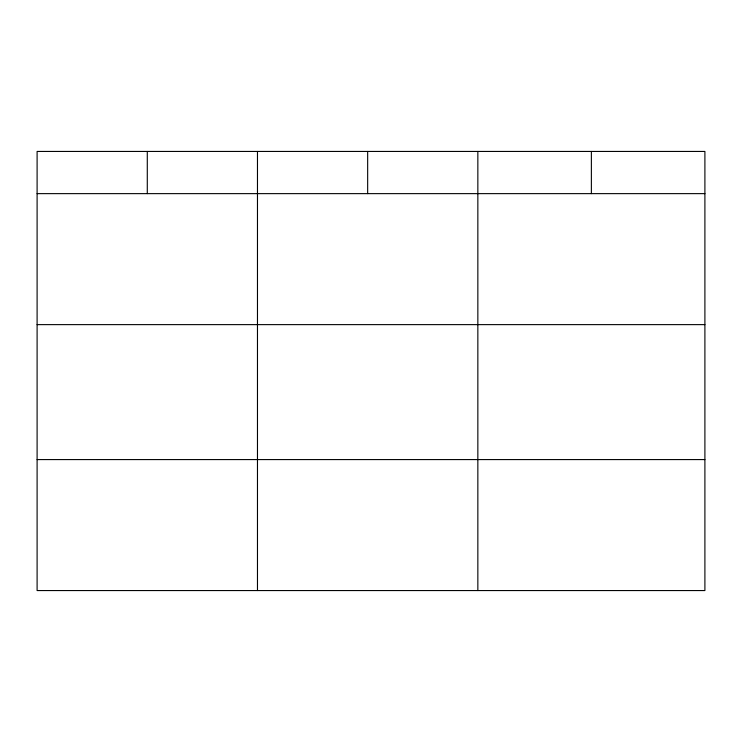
<?xml version="1.0" encoding="UTF-8"?>
<svg xmlns="http://www.w3.org/2000/svg" width="742" height="742" viewBox="0 0 742 742"><rect width="100%" height="100%" fill="white"/><g stroke="black" fill="none" stroke-linecap="round" stroke-linejoin="round"><path stroke-width="1.11" d="M704.9 193.634L704.9 590.558L37.1 590.558L37.1 151.442L704.9 151.442L704.9 193.634L37.1 193.634M37.1 324.625L704.9 324.625M37.1 459.576L704.9 459.576M591.374 151.442L591.374 193.634M477.848 151.442L477.848 590.558M367.661 151.442L367.661 193.634M257.474 151.442L257.474 590.558M147.287 151.442L147.287 193.634"/></g></svg>
